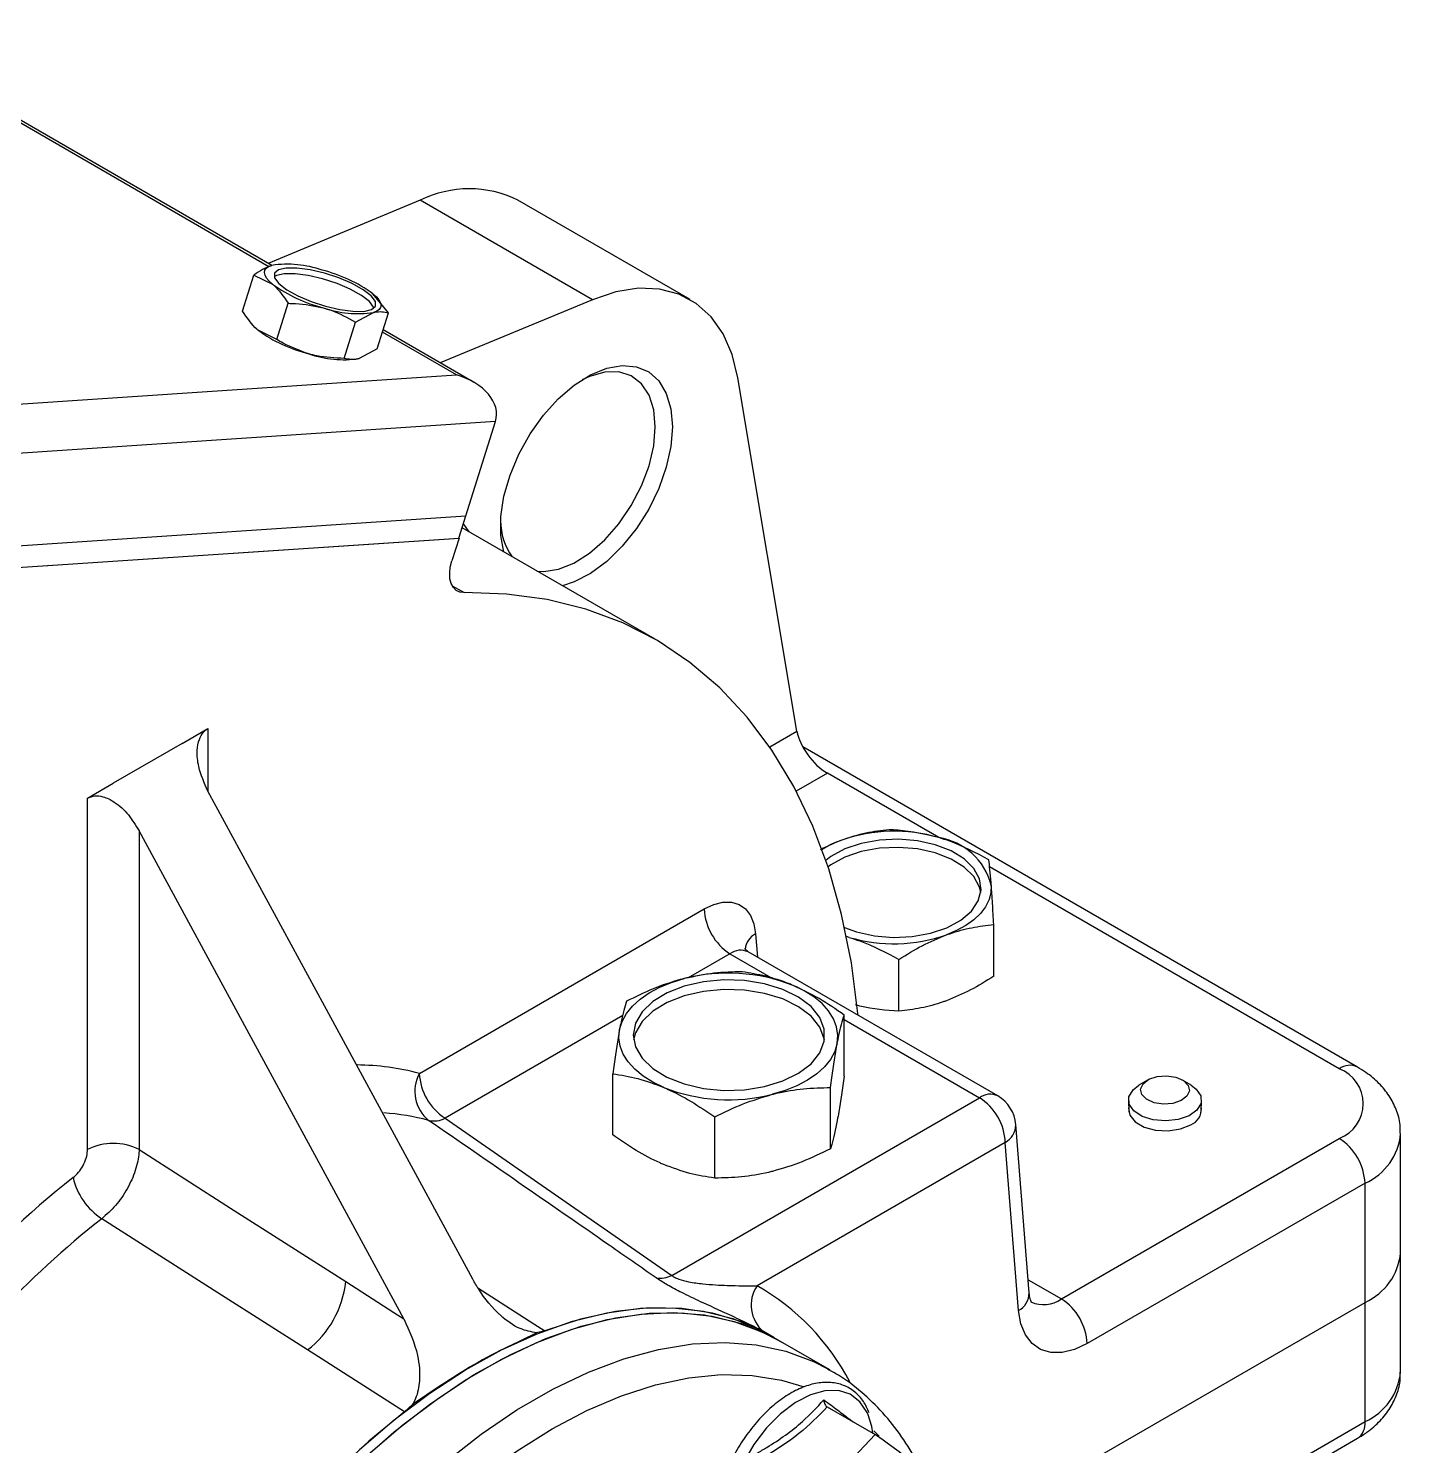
# Model space of a CAD drawing. Header units: millimetres. Extents: x 5847 to 9233, y 737 to 1578.
# Drawn here: x 8910.2 to 9017.2, y 1018 to 1128.4 of the extents above; entities that cross this region are included whole.
import ezdxf

# ---------------------------------------------------------------- set-up
doc = ezdxf.new("R2010")
doc.units = ezdxf.units.MM
doc.layers.get('0').update_dxf_attribs({"lineweight": 30})

msp = doc.modelspace()

# ---------------------------------------------------------------- linework, layer by layer
at = {"color": 8, "linetype": 'Continuous', "lineweight": 25}
for p, q in [((8928.976, 1109.864), (8897.127, 1128.249)), ((8943.594, 1101.425), (8937.816, 1104.76)), ((8944.125, 1089.799), (8944.539, 1089.215)), ((8943.259, 1085.001), (8944.191, 1084.463)), ((8924.217, 1073.875), (8924.217, 1069.005)), ((8968.005, 1072.439), (8970.129, 1073.665)), ((8972.495, 1070.385), (8970.076, 1068.989)), ((8981.172, 1065.376), (8972.495, 1070.385)), ((9012.392, 1047.354), (8985.142, 1063.085)), ((8966.902, 1057.887), (8967.047, 1056.056)), ((8964.906, 1056.33), (8961.638, 1054.443)), ((8964.906, 1056.33), (8968.284, 1054.379)), ((8956.547, 1051.504), (8942.705, 1043.514)), ((8973.804, 1051.193), (8984.351, 1045.104)), ((8988.144, 1030.926), (8990.733, 1029.431)), ((8968.317, 1026.418), (8967.525, 1026.878)), ((8976.119, 1019.156), (8976.524, 1018.741))]:
    msp.add_line(p, q, dxfattribs=at)
at = {"color": 7, "linetype": 'Continuous', "lineweight": 25}
for p, q in [((8929.187, 1109.962), (8897.185, 1128.437)), ((8940.768, 1115.036), (8928.917, 1110.118)), ((8954.179, 1107.294), (8940.768, 1115.036)), ((8961.794, 1107.306), (8948.383, 1115.048)), ((8926.915, 1106.399), (8927.798, 1109.216)), ((8927.798, 1109.216), (8929.254, 1108.499)), ((8938.29, 1106.27), (8937.076, 1107.76)), ((8929.584, 1104.193), (8930.467, 1107.009)), ((8954.179, 1107.294), (8942.328, 1102.376)), ((8935.713, 1105.536), (8937.123, 1106.289)), ((8937.407, 1103.454), (8938.29, 1106.27)), ((8929.584, 1104.193), (8928.128, 1104.91)), ((8934.83, 1102.72), (8935.713, 1105.536)), ((8944.928, 1100.875), (8937.875, 1104.947)), ((8937.407, 1103.454), (8935.997, 1102.701)), ((8870.997, 1096.585), (8943.594, 1101.425)), ((8970.129, 1073.665), (8965.519, 1101.195)), ((8946.632, 1097.792), (8870.355, 1092.707)), ((8944.327, 1090.442), (8946.632, 1097.792)), ((8868.05, 1085.357), (8944.327, 1090.442)), ((8943.784, 1088.713), (8944.327, 1090.442)), ((8959.07, 1080.826), (8944.033, 1089.507)), ((8867.508, 1083.627), (8943.784, 1088.713)), ((8867.508, 1083.627), (8943.786, 1088.713)), ((8943.786, 1088.713), (8943.229, 1086.937)), ((8943.786, 1088.713), (8943.784, 1088.713)), ((8922.205, 1072.714), (8924.217, 1073.875)), ((8922.205, 1072.714), (8916.841, 1069.617)), ((9013.814, 1047.494), (8970.572, 1072.458)), ((8914.83, 1068.456), (8916.841, 1069.617)), ((8914.83, 1041.059), (8914.83, 1068.456)), ((8918.853, 1065.908), (8918.853, 1041.059)), ((8940.694, 1046.998), (8962.894, 1059.814)), ((8985.465, 1054.575), (8985.465, 1058.602)), ((8974.193, 1057.601), (8973.99, 1057.665)), ((8985.773, 1045.245), (8966.328, 1056.471)), ((8978.08, 1051.855), (8978.08, 1055.882)), ((8973.804, 1046.787), (8973.804, 1051.551)), ((8955.765, 1042.203), (8955.765, 1046.967)), ((8997.442, 1046.477), (8996.772, 1046.078)), ((9000.855, 1046.078), (9000.185, 1046.477)), ((8960.371, 1031.261), (8984.351, 1045.104)), ((8972.732, 1041.132), (8972.732, 1045.896)), ((8995.969, 1044.917), (8995.986, 1043.978)), ((9001.641, 1043.978), (9001.658, 1044.917)), ((8942.705, 1043.514), (8960.371, 1031.261)), ((8963.713, 1038.84), (8963.713, 1043.604)), ((8988.225, 1029.902), (8987.187, 1043.006)), ((8986.363, 1041.62), (8967.016, 1030.452)), ((8987.401, 1028.516), (8986.363, 1041.62)), ((8990.733, 1029.431), (9012.392, 1041.934)), ((9017.181, 1033.029), (9017.181, 1042.321)), ((9014.404, 1038.45), (8992.745, 1025.947)), ((9014.404, 1029.159), (9014.404, 1038.45)), ((9017.181, 1023.738), (9017.181, 1033.029)), ((8981.839, 1010.359), (9014.404, 1029.159)), ((9014.404, 1019.867), (9014.404, 1029.159)), ((8947.686, 1025.746), (8949.839, 1026.783)), ((8950.475, 1026.949), (8949.839, 1026.783)), ((8968.668, 1026.216), (8967.997, 1026.603)), ((8972.69, 1023.892), (8968.667, 1026.215)), ((8972.574, 1023.959), (8972.69, 1023.892)), ((8942.321, 1022.65), (8940.169, 1021.201)), ((8940.169, 1021.201), (8939.532, 1020.632)), ((8972.486, 1021.011), (8976.23, 1018.85)), ((8993.415, 1007.751), (9014.404, 1019.867)), ((8976.23, 1018.85), (8974.147, 1016.655)), ((8992.826, 1006.448), (9013.814, 1018.564))]:
    msp.add_line(p, q, dxfattribs=at)
at = {"color": 7, "linetype": 'Continuous', "lineweight": 25, "flags": 128}
for points in [[(8929.254, 1108.499), (8928.985, 1108.745), (8928.789, 1108.981), (8928.667, 1109.202), (8928.622, 1109.404), (8928.655, 1109.585), (8928.765, 1109.741), (8928.95, 1109.87), (8929.207, 1109.969)], [(8937.154, 1106.628), (8937.128, 1106.7), (8936.799, 1107.141), (8936.177, 1107.621), (8935.315, 1108.1), (8934.281, 1108.541), (8933.159, 1108.908), (8932.041, 1109.17), (8931.016, 1109.307), (8930.169, 1109.307), (8929.567, 1109.171), (8929.385, 1109.064)], [(8933.38, 1106.784), (8934.499, 1106.522), (8935.523, 1106.385), (8936.371, 1106.384), (8936.973, 1106.521), (8937.281, 1106.783), (8937.269, 1107.149), (8936.939, 1107.589), (8936.318, 1108.069), (8935.455, 1108.549), (8934.421, 1108.99), (8933.3, 1109.357), (8932.181, 1109.619), (8931.157, 1109.756), (8930.309, 1109.756), (8929.707, 1109.62), (8929.4, 1109.358), (8929.411, 1108.992), (8929.741, 1108.551), (8930.362, 1108.071), (8931.225, 1107.591), (8932.259, 1107.15), (8933.38, 1106.784)], [(8937.076, 1107.76), (8937.345, 1107.513), (8937.541, 1107.278), (8937.663, 1107.056), (8937.708, 1106.854), (8937.675, 1106.673), (8937.565, 1106.517), (8937.38, 1106.388), (8937.123, 1106.289)], [(8965.519, 1101.195), (8965.066, 1103.03), (8964.366, 1104.628), (8963.43, 1105.959), (8962.278, 1106.997), (8960.932, 1107.721), (8959.419, 1108.117), (8957.767, 1108.178), (8956.009, 1107.902), (8954.179, 1107.294)], [(8947.284, 1087.63), (8947.046, 1088.926), (8947.046, 1090.398), (8947.287, 1091.983), (8947.761, 1093.623), (8948.45, 1095.259), (8949.329, 1096.832), (8950.368, 1098.286), (8951.527, 1099.566), (8952.766, 1100.629), (8954.04, 1101.434), (8955.301, 1101.953), (8956.506, 1102.167), (8957.61, 1102.068), (8958.573, 1101.66), (8959.361, 1100.958), (8959.945, 1099.987), (8960.305, 1098.782), (8960.426, 1097.386), (8960.426, 1097.386)], [(8959.085, 1097.386), (8958.961, 1098.718), (8958.596, 1099.852), (8958.003, 1100.743), (8957.208, 1101.354), (8956.242, 1101.659), (8955.146, 1101.647), (8953.964, 1101.318), (8953.375, 1101.049)], [(8949.854, 1086.146), (8950.392, 1086.112), (8951.537, 1086.283), (8952.744, 1086.766), (8953.964, 1087.542), (8955.146, 1088.577), (8956.242, 1089.831), (8957.208, 1091.252), (8958.003, 1092.781), (8958.596, 1094.356), (8958.961, 1095.912), (8959.085, 1097.386)], [(8960.426, 1097.386), (8960.305, 1095.851), (8959.945, 1094.231), (8959.361, 1092.586), (8958.573, 1090.974), (8957.61, 1089.453), (8956.506, 1088.08), (8955.301, 1086.903), (8954.04, 1085.965), (8952.766, 1085.3), (8951.843, 1084.998)], [(8944.191, 1084.463), (8943.862, 1084.505), (8943.577, 1084.641), (8943.347, 1084.865), (8943.18, 1085.17), (8943.083, 1085.545), (8943.058, 1085.975), (8943.108, 1086.445), (8943.229, 1086.937)], [(8974.891, 1051.527), (8974.879, 1051.66), (8974.367, 1055.618), (8973.607, 1059.384), (8972.603, 1062.94), (8971.359, 1066.27), (8969.88, 1069.358), (8968.175, 1072.19), (8966.249, 1074.753), (8964.114, 1077.037), (8961.777, 1079.029), (8959.249, 1080.722), (8956.543, 1082.106), (8953.671, 1083.177), (8950.645, 1083.929), (8947.481, 1084.358), (8944.191, 1084.463)], [(8944.851, 1030.972), (8933.296, 1052.27), (8924.217, 1069.005)], [(8939.487, 1027.875), (8927.932, 1049.173), (8918.853, 1065.908)], [(8973.842, 1058.363), (8974.778, 1058.022), (8976.165, 1057.714), (8977.637, 1057.592), (8979.118, 1057.662), (8980.535, 1057.921), (8981.818, 1058.355), (8982.9, 1058.943), (8983.729, 1059.655), (8984.263, 1060.456), (8984.474, 1061.305), (8984.353, 1062.161), (8983.905, 1062.979), (8983.153, 1063.719), (8982.135, 1064.344), (8980.901, 1064.823), (8979.513, 1065.131), (8978.042, 1065.253), (8976.561, 1065.183), (8975.143, 1064.924), (8973.861, 1064.49), (8972.778, 1063.902), (8972.381, 1063.603)], [(8984.454, 1061.102), (8984.353, 1061.519), (8983.905, 1062.337), (8983.153, 1063.077), (8982.135, 1063.702), (8980.901, 1064.181), (8979.513, 1064.489), (8978.042, 1064.611), (8976.561, 1064.541), (8975.143, 1064.282), (8973.861, 1063.848), (8972.778, 1063.26), (8972.551, 1063.097)], [(8985.271, 1061.681), (8985.25, 1061.108), (8985.099, 1060.542), (8984.822, 1059.992), (8984.423, 1059.467), (8983.909, 1058.977), (8983.288, 1058.53), (8982.572, 1058.134), (8981.772, 1057.795)], [(8962.894, 1059.814), (8963.636, 1060.163), (8964.352, 1060.34), (8965.019, 1060.34), (8965.612, 1060.163), (8966.112, 1059.814), (8966.502, 1059.306), (8966.769, 1058.656), (8966.902, 1057.887)], [(8956.3, 1050.417), (8956.494, 1051.052), (8956.83, 1051.667), (8957.301, 1052.251), (8957.901, 1052.794), (8958.619, 1053.288), (8959.441, 1053.724), (8960.356, 1054.093), (8961.346, 1054.391)], [(8972.259, 1049.515), (8972.26, 1050.448), (8971.914, 1051.358), (8971.237, 1052.205), (8970.26, 1052.947), (8969.03, 1053.551), (8967.604, 1053.988), (8966.048, 1054.238), (8964.436, 1054.289), (8962.842, 1054.139), (8961.342, 1053.794), (8960.004, 1053.272), (8958.893, 1052.595), (8958.06, 1051.797), (8957.543, 1050.914), (8957.368, 1049.987), (8957.541, 1049.06), (8958.056, 1048.177), (8958.888, 1047.378), (8959.997, 1046.7), (8961.333, 1046.177), (8962.833, 1045.831), (8964.426, 1045.68), (8966.039, 1045.73), (8967.595, 1045.978), (8969.022, 1046.415), (8970.254, 1047.018), (8971.232, 1047.759), (8971.911, 1048.605), (8972.259, 1049.515)], [(8973.268, 1049.346), (8973.317, 1049.99), (8973.219, 1050.632), (8972.977, 1051.261), (8972.596, 1051.866), (8972.08, 1052.438), (8971.439, 1052.966), (8970.685, 1053.441), (8969.83, 1053.855)], [(8972.275, 1049.609), (8972.26, 1049.697), (8971.914, 1050.607), (8971.237, 1051.453), (8970.26, 1052.196), (8969.03, 1052.8), (8967.604, 1053.237), (8966.048, 1053.487), (8964.436, 1053.538), (8962.842, 1053.388), (8961.342, 1053.043), (8960.004, 1052.521), (8958.893, 1051.844), (8958.06, 1051.046), (8957.543, 1050.163), (8957.396, 1049.609)], [(8959.739, 1045.908), (8958.883, 1046.322), (8958.129, 1046.797), (8957.489, 1047.325), (8956.973, 1047.897), (8956.591, 1048.502), (8956.349, 1049.131), (8956.252, 1049.773), (8956.3, 1050.417)], [(8973.268, 1049.346), (8973.074, 1048.711), (8972.739, 1048.096), (8972.267, 1047.512), (8971.667, 1046.969), (8970.95, 1046.475), (8970.127, 1046.04), (8969.213, 1045.67), (8968.222, 1045.372)], [(9000.855, 1046.078), (9001.247, 1045.785), (9001.605, 1045.253), (9001.625, 1044.683), (9001.306, 1044.143), (9000.687, 1043.699), (8999.842, 1043.403), (8998.873, 1043.293), (8997.896, 1043.38), (8997.031, 1043.655), (8996.38, 1044.084), (8996.023, 1044.616), (8996.002, 1045.186), (8996.321, 1045.726), (8996.772, 1046.078)], [(8997.555, 1046.539), (8998.201, 1046.754), (8998.941, 1046.809), (8999.661, 1046.698), (9000.252, 1046.435), (9000.624, 1046.062), (9000.72, 1045.635), (9000.527, 1045.22), (9000.072, 1044.879), (8999.426, 1044.664), (8998.687, 1044.608), (8997.967, 1044.72), (8997.376, 1044.982), (8997.004, 1045.355), (8996.907, 1045.782), (8997.101, 1046.198), (8997.555, 1046.539)], [(8995.98, 1044.307), (8995.98, 1044.303), (8996.066, 1043.735), (8996.483, 1043.218), (8997.182, 1042.815), (8998.077, 1042.574), (8999.062, 1042.524), (9000.016, 1042.672), (9000.825, 1042.999)], [(8918.853, 1041.059), (8925.976, 1036.508), (8934.954, 1030.772)], [(8931.982, 1025.447), (8925.281, 1029.721), (8915.939, 1035.679)], [(8934.954, 1030.772), (8938.715, 1028.368), (8939.487, 1027.875)], [(8936.025, 1017.683), (8938.745, 1020.011), (8941.511, 1022.093), (8944.304, 1023.913), (8947.101, 1025.459), (8949.883, 1026.718), (8952.629, 1027.681), (8955.319, 1028.342), (8957.932, 1028.694), (8960.449, 1028.737), (8962.852, 1028.468), (8965.123, 1027.891), (8967.245, 1027.01), (8967.997, 1026.603)], [(8936.025, 1016.676), (8938.73, 1019.063), (8941.487, 1021.208), (8944.275, 1023.095), (8947.073, 1024.711), (8949.861, 1026.042), (8952.618, 1027.08), (8955.323, 1027.817), (8957.957, 1028.247), (8960.5, 1028.367), (8962.933, 1028.176), (8965.239, 1027.676), (8967.399, 1026.87), (8968.667, 1026.215)], [(8936.695, 1017.296), (8939.415, 1019.624), (8942.182, 1021.706), (8944.974, 1023.526), (8947.772, 1025.072), (8950.554, 1026.331), (8953.3, 1027.294), (8955.989, 1027.955), (8958.602, 1028.307), (8961.12, 1028.35), (8963.523, 1028.081), (8965.794, 1027.504), (8967.916, 1026.623), (8968.852, 1026.108)], [(8967.997, 1026.603), (8967.928, 1026.643), (8965.822, 1027.641), (8963.556, 1028.326), (8961.148, 1028.692), (8958.616, 1028.736), (8955.98, 1028.459), (8953.259, 1027.862), (8950.475, 1026.949)], [(8992.745, 1025.947), (8991.756, 1025.482), (8990.8, 1025.246), (8989.912, 1025.246), (8989.121, 1025.482), (8988.454, 1025.947), (8987.934, 1026.624), (8987.579, 1027.49), (8987.401, 1028.516)], [(8939.532, 1020.632), (8932.831, 1024.906), (8931.982, 1025.447)], [(8939.532, 1020.632), (8936.748, 1018.33), (8934.028, 1015.786), (8931.391, 1013.02), (8928.859, 1010.052), (8926.451, 1006.905), (8924.185, 1003.604), (8922.079, 1000.174), (8920.149, 996.642), (8918.409, 993.033), (8916.873, 989.377), (8915.553, 985.7), (8914.459, 982.032), (8913.6, 978.4), (8912.981, 974.832), (8912.607, 971.356), (8912.483, 967.998)], [(8976.04, 1018.959), (8975.96, 1019.482), (8975.68, 1020.404)]]:
    msp.add_lwpolyline(points, dxfattribs=at)
at = {"color": 8, "linetype": 'Continuous', "lineweight": 25, "flags": 128}
for points in [[(8945.257, 1030.287), (8949.629, 1027.49), (8950.475, 1026.949)], [(8942.754, 1016.741), (8945.51, 1018.886), (8948.298, 1020.773), (8951.096, 1022.388), (8953.884, 1023.72), (8956.641, 1024.758), (8959.346, 1025.494), (8961.98, 1025.924), (8964.523, 1026.044), (8966.956, 1025.853), (8969.262, 1025.353), (8971.423, 1024.547), (8972.574, 1023.959)], [(8931.387, 999.896), (8933.155, 1002.457), (8935.449, 1005.469), (8937.862, 1008.312), (8940.375, 1010.965), (8942.969, 1013.407), (8945.624, 1015.62), (8948.321, 1017.587), (8951.038, 1019.292), (8953.756, 1020.724), (8956.452, 1021.871), (8959.108, 1022.724), (8961.702, 1023.277), (8964.215, 1023.526), (8966.628, 1023.468), (8968.922, 1023.105), (8970.693, 1022.584)], [(8975.68, 1020.404), (8975.608, 1020.565), (8975.039, 1021.414), (8974.277, 1021.995), (8973.352, 1022.284), (8972.303, 1022.269), (8971.172, 1021.952), (8970.006, 1021.344), (8968.852, 1020.471), (8967.758, 1019.369), (8966.769, 1018.082), (8965.924, 1016.663), (8965.259, 1015.171), (8964.801, 1013.667), (8964.568, 1012.211), (8964.571, 1010.865), (8964.808, 1009.682), (8965.271, 1008.711), (8965.94, 1007.992), (8965.94, 1007.992)]]:
    msp.add_lwpolyline(points, dxfattribs=at)
at = {"color": 7, "linetype": 'Continuous', "lineweight": 25}
for centre, radius, start, end in [((8944.588, 1107.361), 8.573, 63.72355, 116.46011), ((8930.397, 1101.674), 8.38, 71.04593, 98.16134), ((8930.303, 1098.364), 11.582, 54.21036, 75.92916), ((8936.027, 1117.894), 11.582, 234.21036, 255.92916), ((8935.933, 1114.584), 8.38, 251.04593, 278.16134), ((8934.902, 1114.305), 11.582, 234.21036, 255.92916), ((8934.808, 1110.996), 8.38, 251.04593, 278.16134), ((8951.908, 1090.092), 4.885, 180.5308, 215.49062), ((8977.704, 1053.437), 12.435, 73.71676, 109.21245), ((8976.25, 1057.809), 7.828, 109.69648, 122.15829), ((8980.417, 1060.417), 5.016, 14.59273, 81.12294), ((8967.261, 1060.013), 4.372, 182.60548, 237.39452), ((8977.68, 1069.538), 12.435, 253.71676, 289.21245), ((8964.757, 1040.964), 13.853, 68.51933, 104.25374), ((9011.364, 1044.644), 2.898, 290.78342, 69.21658), ((8943.273, 1045.605), 2.931, 151.63534, 230.55306), ((8945.061, 1047.197), 4.372, 182.60548, 237.39452), ((8964.812, 1058.799), 13.853, 248.51933, 284.25374), ((8981.995, 1041.421), 4.372, 2.60548, 57.39452), ((8984.351, 1042.781), 2.845, 4.53, 60.00269), ((9000.341, 1044.215), 1.309, 291.70305, 4.04254), ((8941.835, 1045.105), 1.814, 256.47218, 298.68044), ((8916.841, 1037.176), 4.373, 62.60967, 117.39033), ((9010.036, 1038.251), 4.372, 2.60548, 57.39452), ((8961.298, 978.617), 76.789, 128.29933, 148.45468), ((8918.764, 1040.029), 5.186, 192.79997, 236.99667), ((8959.761, 979.916), 70.922, 128.16199, 146.05712), ((9012.435, 1033.503), 4.769, 294.37466, 354.3052), ((8927.24, 1031.586), 7.756, 307.68684, 353.9779), ((8959.489, 1032.919), 1.878, 259.42062, 298.01389), ((8969.242, 1028.945), 2.687, 145.91246, 230.28386), ((8988.377, 1025.748), 4.372, 2.60548, 57.39452), ((8966.606, 986.778), 43.318, 115.89755, 124.09707)]:
    msp.add_arc(centre, radius, start, end, dxfattribs=at)
at = {"color": 8, "linetype": 'Continuous', "lineweight": 25}
for centre, radius, start, end in [((8967.74, 1056.43), 1.681, 119.91265, 171.51255), ((8965.737, 1055.185), 1.415, 65.32864, 125.98182), ((8935.625, 1027.944), 19.717, 75.10344, 89.38014), ((9013.218, 1046.268), 1.364, 64.04005, 127.25375), ((8985.178, 1044.002), 1.378, 64.41317, 126.89728), ((8936.682, 1025.642), 18.321, 75.04165, 86.0695), ((8985.601, 1043.011), 1.586, 298.70727, 359.80582), ((9012.527, 1042.728), 4.671, 293.68649, 355.09411), ((8958.028, 1014.563), 18.255, 27.36273, 60.50264), ((8986.639, 1029.908), 1.586, 298.70727, 359.80582), ((8989.347, 1031.342), 2.361, 245.4875, 305.96769), ((9012.435, 1024.211), 4.769, 294.37466, 354.3052), ((9013.01, 1019.713), 1.402, 305.01333, 6.29885)]:
    msp.add_arc(centre, radius, start, end, dxfattribs=at)
at = {"color": 7, "linetype": 'Continuous', "lineweight": 25}
for centre, major_axis, ratio, start_param, end_param in [((8942.78, 1098.831), (3.888, -0.904), 0.6800338, 6.2318616, 7.8026579), ((8972.141, 1072.504), (-1.742, 2.273), 0.4693278, 0.7240458, 2.2948421)]:
    msp.add_ellipse(centre, major_axis=major_axis, ratio=ratio, start_param=start_param, end_param=end_param, dxfattribs=at)
for points, knots in [([(8929.207, 1109.969), (8929.177, 1109.96), (8928.74, 1109.83), (8928.252, 1109.512), (8927.798, 1109.216)], [0, 0, 0, 0, 0.0702006, 1, 1, 1, 1]), ([(8929.254, 1108.499), (8929.285, 1108.472), (8929.734, 1108.094), (8930.114, 1107.532), (8930.467, 1107.009)], [0, 0, 0, 0, 0.0702006, 1, 1, 1, 1]), ([(8930.467, 1107.009), (8930.662, 1107.007), (8931.588, 1106.995), (8932.495, 1106.807), (8933.211, 1106.659)], [0, 0, 0, 0, 0.21100076, 1, 1, 1, 1]), ([(8933.211, 1106.659), (8933.416, 1106.597), (8934.297, 1106.329), (8935.098, 1105.881), (8935.713, 1105.536)], [0, 0, 0, 0, 0.2318493, 1, 1, 1, 1]), ([(8928.128, 1104.91), (8928.097, 1104.937), (8927.648, 1105.315), (8927.268, 1105.877), (8926.915, 1106.399)], [0, 0, 0, 0, 0.0702006, 1, 1, 1, 1]), ([(8937.123, 1106.289), (8937.153, 1106.298), (8937.586, 1106.416), (8937.951, 1106.341), (8938.29, 1106.27)], [0, 0, 0, 0, 0.07020058, 1, 1, 1, 1]), ([(8932.086, 1103.07), (8931.4, 1103.316), (8930.532, 1103.627), (8929.749, 1104.094), (8929.584, 1104.193)], [0, 0, 0, 0, 0.7889992, 1, 1, 1, 1]), ([(8934.83, 1102.72), (8934.116, 1102.749), (8933.186, 1102.786), (8932.293, 1103.017), (8932.086, 1103.07)], [0, 0, 0, 0, 0.7681507, 1, 1, 1, 1]), ([(8935.997, 1102.701), (8935.967, 1102.693), (8935.533, 1102.574), (8935.169, 1102.65), (8934.83, 1102.72)], [0, 0, 0, 0, 0.0702006, 1, 1, 1, 1]), ([(8924.217, 1069.005), (8923.934, 1069.63), (8923.471, 1070.654), (8923.336, 1072.07), (8923.496, 1072.989), (8923.809, 1073.579), (8924.095, 1073.786), (8924.217, 1073.875)], [0, 0, 0, 0, 0.3649166, 0.5985441, 0.7696134, 0.9018588, 1, 1, 1, 1]), ([(8914.83, 1068.456), (8915.018, 1068.531), (8915.393, 1068.682), (8916.133, 1068.574), (8917.058, 1068.116), (8918.057, 1067.197), (8918.591, 1066.333), (8918.853, 1065.908)], [0, 0, 0, 0, 0.1319715, 0.26322, 0.4546477, 0.7320895, 1, 1, 1, 1]), ([(8977.304, 1065.986), (8976.705, 1065.92), (8975.494, 1065.786), (8974.243, 1065.383), (8973.612, 1065.179)], [0, 0, 0, 0, 0.495458, 1, 1, 1, 1]), ([(8981.191, 1065.373), (8980.123, 1065.62), (8978.808, 1065.924), (8977.543, 1065.976), (8977.304, 1065.986)], [0, 0, 0, 0, 0.8113035, 1, 1, 1, 1]), ([(8973.612, 1065.179), (8973.524, 1065.147), (8972.97, 1064.94), (8972.419, 1064.664), (8971.955, 1064.433)], [0, 0, 0, 0, 0.1578558, 1, 1, 1, 1]), ([(8985.077, 1063.654), (8984.07, 1064.186), (8982.787, 1064.864), (8981.473, 1065.283), (8981.191, 1065.373)], [0, 0, 0, 0, 0.7856225, 1, 1, 1, 1]), ([(8985.271, 1061.681), (8985.266, 1061.74), (8985.231, 1062.188), (8985.166, 1062.923), (8985.107, 1063.408), (8985.077, 1063.654)], [0, 0, 0, 0, 0.0700858, 0.5307822, 1, 1, 1, 1]), ([(8985.465, 1058.602), (8985.433, 1059.166), (8985.37, 1060.307), (8985.304, 1061.22), (8985.271, 1061.681)], [0, 0, 0, 0, 0.495458, 1, 1, 1, 1]), ([(8981.772, 1057.795), (8981.86, 1057.827), (8982.522, 1058.066), (8983.772, 1058.405), (8984.897, 1058.536), (8985.465, 1058.602)], [0, 0, 0, 0, 0.0700858, 0.5307822, 1, 1, 1, 1]), ([(8974.193, 1057.601), (8974.475, 1057.511), (8975.79, 1057.093), (8977.072, 1056.415), (8978.08, 1055.882)], [0, 0, 0, 0, 0.2143775, 1, 1, 1, 1]), ([(8978.08, 1055.882), (8978.679, 1056.257), (8979.89, 1057.015), (8981.141, 1057.534), (8981.772, 1057.795)], [0, 0, 0, 0, 0.495458, 1, 1, 1, 1]), ([(8966.333, 1056.471), (8966.216, 1056.57), (8966.043, 1056.716), (8966.043, 1056.73), (8966.043, 1056.734)], [0, 0, 0, 0, 0.675749, 1, 1, 1, 1]), ([(8965.856, 1054.914), (8965.123, 1054.902), (8963.645, 1054.878), (8962.117, 1054.554), (8961.346, 1054.391)], [0, 0, 0, 0, 0.495458, 1, 1, 1, 1]), ([(8969.83, 1053.855), (8969.736, 1053.894), (8969.022, 1054.191), (8967.677, 1054.624), (8966.467, 1054.817), (8965.856, 1054.914)], [0, 0, 0, 0, 0.07009, 0.5307844, 1, 1, 1, 1]), ([(8961.346, 1054.391), (8961.239, 1054.363), (8960.43, 1054.152), (8958.903, 1053.628), (8957.529, 1052.96), (8956.836, 1052.623)], [0, 0, 0, 0, 0.07009, 0.5307844, 1, 1, 1, 1]), ([(8973.804, 1051.551), (8973.159, 1051.998), (8971.856, 1052.9), (8970.509, 1053.535), (8969.83, 1053.855)], [0, 0, 0, 0, 0.495458, 1, 1, 1, 1]), ([(8985.465, 1054.575), (8984.865, 1054.199), (8983.655, 1053.441), (8982.403, 1052.923), (8981.772, 1052.661)], [0, 0, 0, 0, 0.495458, 1, 1, 1, 1]), ([(8956.836, 1052.623), (8956.698, 1052.153), (8956.522, 1051.55), (8956.34, 1050.622), (8956.3, 1050.417)], [0, 0, 0, 0, 0.7796361, 1, 1, 1, 1]), ([(8981.772, 1052.661), (8981.685, 1052.63), (8981.022, 1052.391), (8979.772, 1052.051), (8978.647, 1051.921), (8978.08, 1051.855)], [0, 0, 0, 0, 0.0700858, 0.5307822, 1, 1, 1, 1]), ([(8973.268, 1049.346), (8973.308, 1049.55), (8973.489, 1050.479), (8973.666, 1051.081), (8973.804, 1051.551)], [0, 0, 0, 0, 0.2203639, 1, 1, 1, 1]), ([(8978.08, 1051.855), (8977.073, 1051.918), (8975.954, 1051.989), (8974.807, 1052.303), (8974.692, 1052.335)], [0, 0, 0, 0, 0.8995095, 1, 1, 1, 1]), ([(8956.3, 1050.417), (8956.155, 1049.567), (8955.973, 1048.508), (8955.799, 1047.22), (8955.765, 1046.967)], [0, 0, 0, 0, 0.8036473, 1, 1, 1, 1]), ([(8972.732, 1045.896), (8972.767, 1046.149), (8972.941, 1047.437), (8973.122, 1048.495), (8973.268, 1049.346)], [0, 0, 0, 0, 0.1963527, 1, 1, 1, 1]), ([(9017.142, 1042.335), (9017.148, 1042.558), (9017.165, 1043.188), (9016.866, 1044.193), (9016.31, 1045.282), (9015.505, 1046.256), (9014.648, 1046.984), (9014.036, 1047.359), (9013.814, 1047.494)], [0, 0, 0, 0, 0.1047587, 0.2955746, 0.4848915, 0.6792625, 0.8836351, 1, 1, 1, 1]), ([(8955.765, 1046.967), (8956.41, 1046.868), (8957.713, 1046.668), (8959.059, 1046.163), (8959.739, 1045.908)], [0, 0, 0, 0, 0.49545796, 1, 1, 1, 1]), ([(8959.739, 1045.908), (8959.833, 1045.867), (8960.546, 1045.56), (8961.891, 1044.855), (8963.102, 1044.023), (8963.713, 1043.604)], [0, 0, 0, 0, 0.07009, 0.5307844, 1, 1, 1, 1]), ([(8973.804, 1046.787), (8973.666, 1045.802), (8973.489, 1044.539), (8973.308, 1043.554), (8973.268, 1043.337)], [0, 0, 0, 0, 0.7796361, 1, 1, 1, 1]), ([(8963.713, 1043.604), (8964.445, 1043.964), (8965.923, 1044.691), (8967.451, 1045.144), (8968.222, 1045.372)], [0, 0, 0, 0, 0.495458, 1, 1, 1, 1]), ([(8968.222, 1045.372), (8968.329, 1045.399), (8969.139, 1045.599), (8970.665, 1045.851), (8972.039, 1045.881), (8972.732, 1045.896)], [0, 0, 0, 0, 0.07009003, 0.53078443, 1, 1, 1, 1]), ([(8959.145, 1031.073), (8957.93, 1031.918), (8952.034, 1036.015), (8946.112, 1040.099), (8941.411, 1043.342)], [0, 0, 0, 0, 0.2060992, 1, 1, 1, 1]), ([(8973.268, 1043.337), (8973.122, 1042.649), (8972.941, 1041.793), (8972.767, 1041.24), (8972.732, 1041.132)], [0, 0, 0, 0, 0.8036473, 1, 1, 1, 1]), ([(8959.739, 1039.899), (8959.644, 1039.94), (8958.931, 1040.247), (8957.586, 1040.953), (8956.375, 1041.784), (8955.765, 1042.203)], [0, 0, 0, 0, 0.07009, 0.5307844, 1, 1, 1, 1]), ([(8913.706, 1038.88), (8913.853, 1039.01), (8914.145, 1039.269), (8914.504, 1039.815), (8914.749, 1040.401), (8914.826, 1040.822), (8914.829, 1041.028), (8914.83, 1041.059)], [0, 0, 0, 0, 0.2392728, 0.4785379, 0.7180084, 0.9578106, 1, 1, 1, 1]), ([(8918.853, 1041.059), (8918.849, 1040.983), (8918.827, 1040.477), (8918.609, 1039.441), (8917.965, 1037.995), (8917.045, 1036.646), (8916.308, 1036.002), (8915.939, 1035.679)], [0, 0, 0, 0, 0.0421672, 0.2818576, 0.5212836, 0.7605982, 1, 1, 1, 1]), ([(8972.732, 1041.132), (8972, 1040.772), (8970.522, 1040.045), (8968.993, 1039.592), (8968.222, 1039.364)], [0, 0, 0, 0, 0.495458, 1, 1, 1, 1]), ([(8963.713, 1038.84), (8963.067, 1038.939), (8961.765, 1039.139), (8960.418, 1039.644), (8959.739, 1039.899)], [0, 0, 0, 0, 0.495458, 1, 1, 1, 1]), ([(8968.222, 1039.364), (8968.116, 1039.337), (8967.306, 1039.137), (8965.78, 1038.885), (8964.406, 1038.855), (8963.713, 1038.84)], [0, 0, 0, 0, 0.07009, 0.5307844, 1, 1, 1, 1]), ([(8949.839, 1026.783), (8949.401, 1026.863), (8948.42, 1027.042), (8946.804, 1028.23), (8945.608, 1029.652), (8945.005, 1030.704), (8944.851, 1030.972)], [0, 0, 0, 0, 0.2190222, 0.4921123, 0.8705043, 1, 1, 1, 1]), ([(8967.525, 1026.878), (8967.174, 1027.062), (8966.472, 1027.429), (8964.912, 1028.168), (8963.155, 1028.959), (8961.413, 1029.777), (8960.195, 1030.411), (8959.495, 1030.833), (8959.2, 1031.035), (8959.145, 1031.073)], [0, 0, 0, 0, 0.17436358, 0.34874861, 0.60415123, 0.758219, 0.87702143, 0.97681154, 1, 1, 1, 1]), ([(8960.371, 1031.261), (8960.397, 1031.241), (8960.492, 1031.165), (8960.681, 1031.062), (8961.093, 1030.897), (8961.827, 1030.72), (8963.131, 1030.553), (8965.016, 1030.448), (8966.276, 1030.45), (8967.016, 1030.452)], [0, 0, 0, 0, 0.0155273, 0.0581748, 0.0839744, 0.1794938, 0.3276265, 0.604803, 1, 1, 1, 1]), ([(8988.408, 1029.17), (8988.407, 1029.17), (8988.404, 1029.171), (8988.29, 1029.399), (8988.246, 1029.741), (8988.225, 1029.902)], [0, 0, 0, 0, 0.29555126, 0.66892832, 1, 1, 1, 1]), ([(8939.487, 1027.875), (8939.911, 1026.935), (8940.615, 1025.375), (8940.783, 1023.195), (8940.54, 1021.906), (8940.249, 1021.353), (8940.169, 1021.201)], [0, 0, 0, 0, 0.4270376, 0.7081235, 0.919858, 1, 1, 1, 1]), ([(8977.985, 979.777), (8978.046, 979.919), (8978.592, 981.182), (8979.451, 983.595), (8980.537, 986.992), (8981.405, 990.374), (8982.073, 993.718), (8982.529, 997.002), (8982.77, 1000.207), (8982.792, 1003.312), (8982.593, 1006.297), (8982.173, 1009.143), (8981.532, 1011.828), (8980.672, 1014.332), (8979.6, 1016.638), (8978.323, 1018.723), (8976.856, 1020.577), (8975.2, 1022.167), (8973.758, 1023.291), (8972.821, 1023.787), (8972.545, 1023.933)], [0, 0, 0, 0, 0.0076621, 0.0683033, 0.1289789, 0.1896985, 0.2504707, 0.3113024, 0.3721971, 0.4331522, 0.4941558, 0.5551751, 0.6161452, 0.6769805, 0.7375685, 0.7977845, 0.8575245, 0.9167472, 0.9755084, 1, 1, 1, 1]), ([(8975.747, 1020.547), (8975.615, 1020.852), (8975.335, 1021.501), (8974.641, 1022.231), (8973.769, 1022.738), (8972.778, 1022.957), (8971.711, 1022.904), (8970.586, 1022.581), (8969.432, 1021.995), (8968.289, 1021.161), (8967.203, 1020.113), (8966.211, 1018.891), (8965.348, 1017.538), (8964.643, 1016.101), (8964.12, 1014.628), (8963.798, 1013.168), (8963.693, 1011.769), (8963.813, 1010.475), (8964.167, 1009.34), (8964.684, 1008.478), (8965.135, 1008.085), (8965.321, 1007.922)], [0, 0, 0, 0, 0.0475863, 0.1011322, 0.1530412, 0.2042036, 0.2556676, 0.3084391, 0.3623642, 0.4167816, 0.4711911, 0.5254984, 0.5797373, 0.6339758, 0.688277, 0.7427134, 0.7973643, 0.85227, 0.9072666, 0.9616765, 1, 1, 1, 1]), ([(9013.814, 1018.564), (9014.064, 1018.718), (9014.712, 1019.118), (9015.594, 1019.892), (9016.39, 1020.898), (9016.912, 1021.997), (9017.177, 1022.959), (9017.151, 1023.538), (9017.142, 1023.725)], [0, 0, 0, 0, 0.1310712, 0.3405081, 0.5387808, 0.7279838, 0.9121249, 1, 1, 1, 1]), ([(8967.015, 1017.408), (8967.27, 1017.556), (8968.55, 1018.299), (8970.424, 1019.632), (8971.692, 1020.989), (8972.227, 1021.561)], [0, 0, 0, 0, 0.1257521, 0.6310579, 1, 1, 1, 1]), ([(8972.486, 1021.011), (8971.789, 1020.299), (8970.373, 1018.852), (8968.496, 1017.671), (8967.542, 1017.071)], [0, 0, 0, 0, 0.4922071, 1, 1, 1, 1]), ([(8972.227, 1021.561), (8972.227, 1021.56), (8972.228, 1021.501), (8972.243, 1021.383), (8972.298, 1021.225), (8972.379, 1021.091), (8972.451, 1021.037), (8972.486, 1021.011)], [0, 0, 0, 0, 0.0067129, 0.2676791, 0.5286892, 0.7638601, 1, 1, 1, 1]), ([(8978.262, 1017.373), (8977.783, 1017.73), (8977.165, 1018.189), (8976.401, 1018.729), (8976.23, 1018.85)], [0, 0, 0, 0, 0.7762867, 1, 1, 1, 1])]:
    msp.add_open_spline(points, degree=3, knots=knots, dxfattribs=at)
at = {"color": 8, "linetype": 'Continuous', "lineweight": 25}
msp.add_open_spline([(8972.227, 1021.561), (8972.407, 1021.427), (8972.949, 1021.025), (8973.745, 1020.427), (8974.266, 1020.028), (8974.505, 1019.846)], degree=3, knots=[0, 0, 0, 0, 0.2131433, 0.6397927, 1, 1, 1, 1], dxfattribs=at)

doc.saveas('drawing.dxf')
